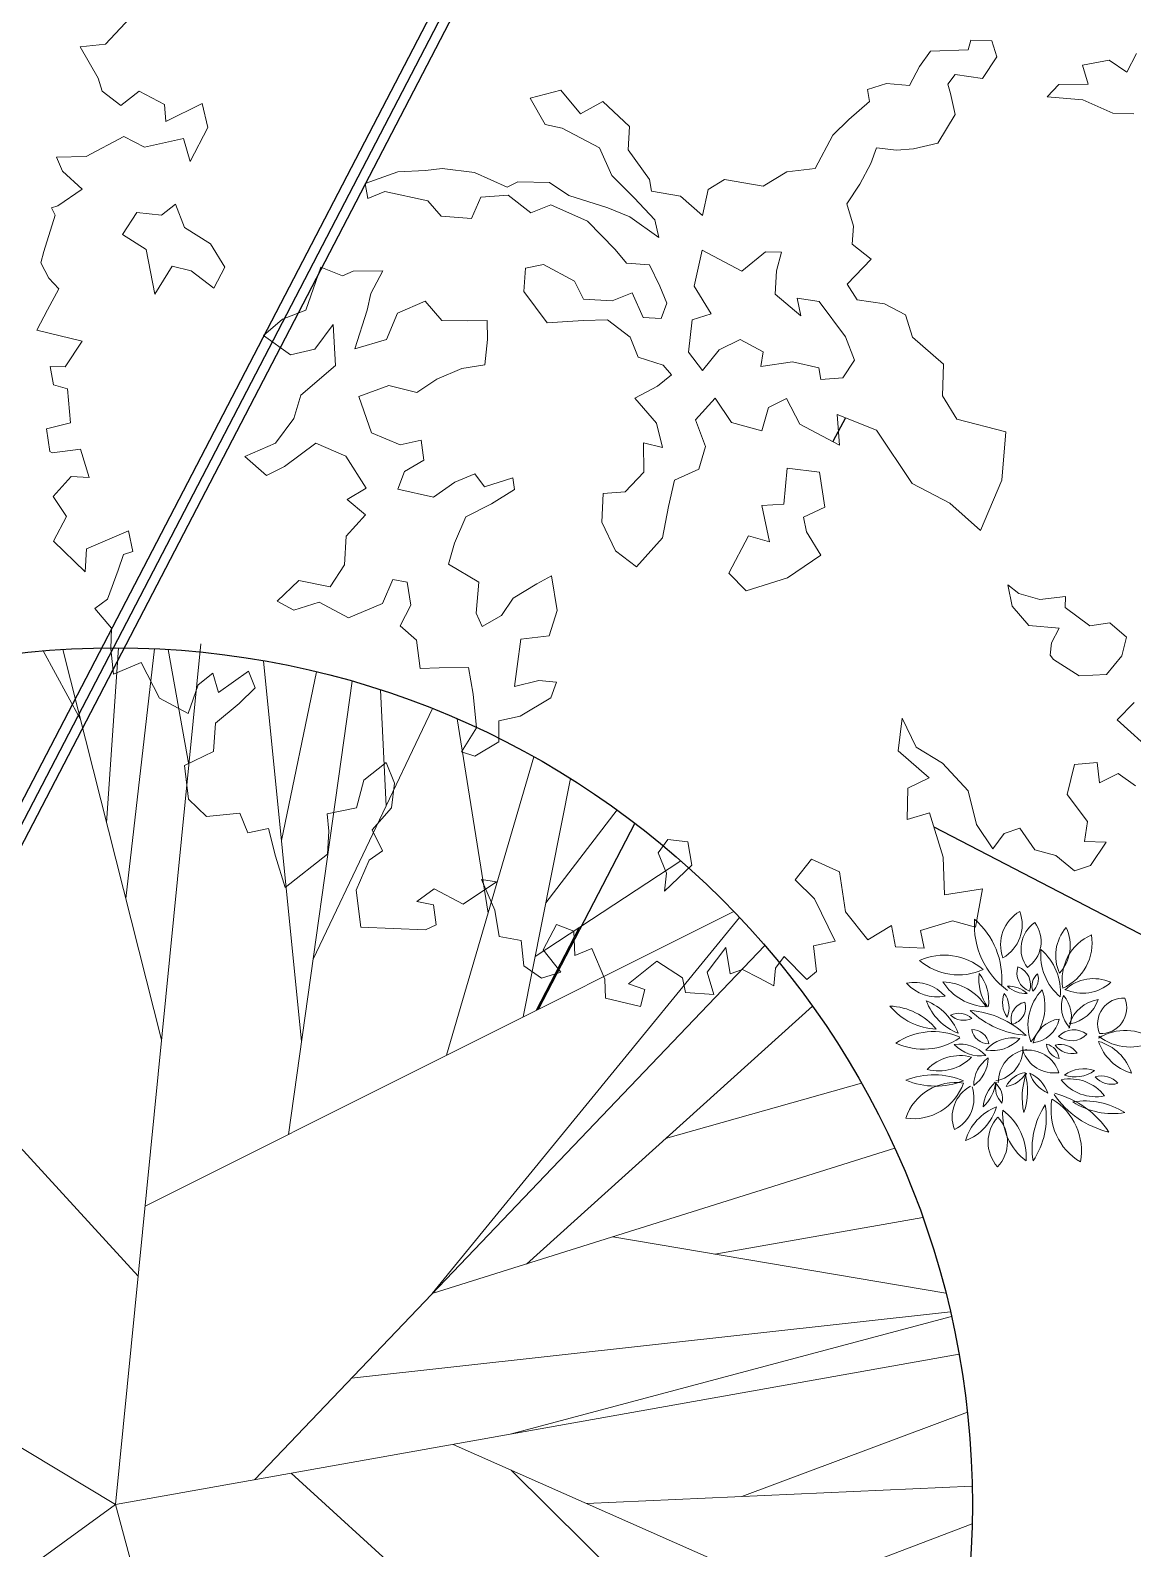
# Model space of a CAD drawing. Header units: millimetres. Extents: x 587797 to 2274247, y 1711 to 439204.
# Drawn here: x 1993500 to 2009999, y 332613 to 355339 of the extents above; entities that cross this region are included whole.
import ezdxf

# ---------------------------------------------------------------- set-up
doc = ezdxf.new("R2010")
doc.units = ezdxf.units.MM
doc.layers.add('finiture', color=7, linetype='Continuous', lineweight=20)

# ---------------------------------------------------------------- blocks, each defined once
blk = doc.blocks.new('T_26')
for p, q in [((-0.04441, 0.33553), (-0.05001, 0.49749)), ((0.03383, 0.40648), (-0.03453, 0.49881)), ((0.05049, 0.32171), (0.0155, 0.49976)), ((0.07989, 0.36226), (0.04031, 0.49837)), ((-0.00999, 0.2383), (-0.09913, 0.49007)), ((-0.04783, 0.43445), (-0.08213, 0.49321)), ((0.06095, 0.4274), (0.07282, 0.49467)), ((-0.09271, 0.38853), (-0.11998, 0.48539)), ((0.06985, 0.39679), (0.11948, 0.48551)), ((-0.02827, 0.28994), (-0.15043, 0.47683)), ((-0.06498, 0.16246), (0.16056, 0.47352)), ((0.10727, 0.19447), (0.16524, 0.47191)), ((0, 0), (-0.1875, 0.46875)), ((0.06534, 0.05026), (0.1857, 0.46424)), ((-0.15773, 0.31656), (-0.21012, 0.45371)), ((-0.16112, 0.40281), (-0.20292, 0.45697)), ((-0.18813, 0.35071), (-0.2291, 0.44442)), ((0.14802, 0.2351), (0.22686, 0.44557)), ((-0.10124, 0.2531), (-0.25747, 0.42861)), ((-0.22969, 0.3974), (-0.26727, 0.42257)), ((0.18639, 0.33754), (0.27301, 0.41889)), ((0.10727, 0.19447), (0.30759, 0.3942)), ((0.24285, 0.29097), (0.34076, 0.3659)), ((0.18553, 0.27251), (0.37306, 0.3329)), ((0.08821, 0.12891), (0.38042, 0.32447)), ((0.18543, 0.14264), (0.38224, 0.32232)), ((0, 0), (0.39631, 0.30486)), ((0.32215, 0.1727), (0.41622, 0.27706)), ((-0.04976, 0.12439), (-0.42619, 0.26147)), ((0.24363, 0.12732), (0.43863, 0.24001)), ((0.39232, 0.15728), (0.44872, 0.22058)), ((0.15857, 0.12198), (0.47937, 0.14213)), ((0.19566, 0.12431), (0.4991, 0.03003)), ((0.08256, 0.06351), (0.49782, -0.04668)), ((0, 0), (-0.5, 0.03125)), ((0, 0), (-0.22361, -0.44721)), ((0, 0), (0.33786, -0.36858))]:
    blk.add_line(p, q)

msp = doc.modelspace()

# ---------------------------------------------------------------- linework, layer by layer
for p, q in [((2031717.306, 417276.477), (1974245.707, 306648.235)), ((2009297.262, 374458.198), (1974112.592, 306717.375)), ((2002847.953, 361390.532), (1974465.319, 306745.625)), ((2005699.409, 349541.296), (2005513.305, 349182.941)), ((2002548.003, 343473.042), (2001099.384, 340683.624)), ((2007022.373, 343417.543), (2025480.697, 333826.891)), ((2001715.071, 341909.445), (2001070.688, 340669.254))]:
    msp.add_line(p, q)
msp.add_circle((1994775.901, 333272.775), 12823.845)
at = {"layer": 'finiture'}
for p, q in [((1994624.984, 355132.769), (1994994.596, 355526.43)), ((1994245.066, 355091), (1994624.984, 355132.769)), ((1994517.583, 354623.656), (1994245.066, 355091)), ((2006807.589, 354796.163), (2006971.142, 355028.671)), ((2006971.142, 355028.671), (2007537.681, 355048.246)), ((2007537.681, 355048.246), (2007578.439, 355189.567)), ((2007578.439, 355189.567), (2007892.122, 355179.89)), ((2007892.122, 355179.89), (2007964.609, 354944.805)), ((2009909.806, 354710.913), (2010058.361, 354992.06)), ((2006659.035, 354515.016), (2006807.589, 354796.163)), ((2007964.609, 354944.805), (2007750.606, 354616.813)), ((2009246.839, 354816.933), (2009645.593, 354891.235)), ((2009334.324, 354533.208), (2009246.839, 354816.933)), ((2009645.593, 354891.235), (2009909.806, 354710.913)), ((1994577.138, 354430.514), (1994517.583, 354623.656)), ((2006029.849, 354453.901), (2006313.537, 354541.503)), ((2006313.537, 354541.503), (2006659.035, 354515.016)), ((2007341.477, 354676.92), (2007230.879, 354531.79)), ((2007230.879, 354531.79), (2007273.371, 354393.98)), ((2007750.606, 354616.813), (2007341.477, 354676.92)), ((2008718.315, 354342.988), (2008896.863, 354526.857)), ((2008896.863, 354526.857), (2009334.324, 354533.208)), ((1994855.335, 354214.229), (1994577.138, 354430.514)), ((1995129.544, 354427.335), (1994855.335, 354214.229)), ((1995508.554, 354227.071), (1995129.544, 354427.335)), ((2000983.029, 354324.874), (2001439.128, 354443.518)), ((2001207.469, 353928.07), (2000983.029, 354324.874)), ((2001439.128, 354443.518), (2001734.32, 354090.758)), ((2006058.024, 354276.158), (2006029.849, 354453.901)), ((2007273.371, 354393.98), (2007344.038, 354078.428)), ((2009251.219, 354298.906), (2008718.315, 354342.988)), ((2009702.84, 354100.99), (2009251.219, 354298.906)), ((1995525.694, 353975.503), (1995508.554, 354227.071)), ((1996070.501, 354241.948), (1995525.694, 353975.503)), ((1996158.285, 353883.763), (1996070.501, 354241.948)), ((2001734.32, 354090.758), (2002068.461, 354273.844)), ((2002068.461, 354273.844), (2002467.809, 353899.977)), ((2005751.378, 354003.902), (2006058.024, 354276.158)), ((2007344.038, 354078.428), (2007084.885, 353652.15)), ((2010016.524, 354091.314), (2009702.84, 354100.99)), ((1995891.158, 353378.21), (1996158.285, 353883.763)), ((2001458.507, 353876.854), (2001207.469, 353928.07)), ((2002020.57, 353579.868), (2001458.507, 353876.854)), ((2002467.809, 353899.977), (2002446.514, 353551.589)), ((2005512.683, 353770.386), (2005751.378, 354003.902)), ((1994335.783, 353449.416), (1994899.671, 353751.972)), ((1994899.671, 353751.972), (1995206.487, 353589.854)), ((1995206.487, 353589.854), (1995793.834, 353718.34)), ((1995793.834, 353718.34), (1995891.158, 353378.21)), ((2005249.209, 353271.747), (2005512.683, 353770.386)), ((2007084.885, 353652.15), (2006720.749, 353566.342)), ((1993892.696, 353441.024), (1994335.783, 353449.416)), ((1993979.324, 353233.576), (1993892.696, 353441.024)), ((2002201.679, 353165.246), (2002020.57, 353579.868)), ((2002446.514, 353551.589), (2002766.399, 353104.354)), ((2006165.723, 353581.397), (2006082.621, 353347.096)), ((2006465.393, 353545.198), (2006165.723, 353581.397)), ((2006720.749, 353566.342), (2006465.393, 353545.198)), ((1994274.535, 352962.109), (1993979.324, 353233.576)), ((1998509.965, 353046.267), (1999002.196, 353220.46)), ((1999002.196, 353220.46), (1999413.145, 353240.819)), ((1999413.145, 353240.819), (1999666.002, 353270.069)), ((1999666.002, 353270.069), (2000150.274, 353210.971)), ((2000150.274, 353210.971), (2000639.013, 352993.443)), ((2002540.201, 352830.305), (2002201.679, 353165.246)), ((2004470.485, 353004.648), (2004821.442, 353219.56)), ((2004821.442, 353219.56), (2005249.209, 353271.747)), ((2006082.621, 353347.096), (2005917.249, 353034.121)), ((1993912.791, 352714.419), (1994274.535, 352962.109)), ((1998553.136, 352819.884), (1998509.965, 353046.267)), ((2000639.013, 352993.443), (2000796.426, 353073.124)), ((2000796.426, 353073.124), (2001271.003, 353059.861)), ((2001271.003, 353059.861), (2001561.729, 352865.532)), ((2002766.399, 353104.354), (2002797.376, 352931.915)), ((2002797.376, 352931.915), (2003233.017, 352857.799)), ((2003561.843, 352568.694), (2003645.785, 352958.624)), ((2003645.785, 352958.624), (2003887.964, 353108.873)), ((2003887.964, 353108.873), (2004470.485, 353004.648)), ((2005917.249, 353034.121), (2005722.864, 352743.261)), ((1993816.23, 352684.601), (1993912.791, 352714.419)), ((1995675.213, 352739.121), (1995464.849, 352572.062)), ((1995809.511, 352389.947), (1995675.213, 352739.121)), ((1998805.011, 352924.297), (1998553.136, 352819.884)), ((1999451.16, 352786.449), (1998805.011, 352924.297)), ((1999649.925, 352559.283), (1999451.16, 352786.449)), ((2000241.243, 352843.978), (2000105.186, 352522.3)), ((2000649.69, 352872.444), (2000241.243, 352843.978)), ((2000992.531, 352609.863), (2000649.69, 352872.444)), ((2001293.037, 352729.292), (2000992.531, 352609.863)), ((2001840.104, 352480.945), (2001293.037, 352729.292)), ((2001561.729, 352865.532), (2002142.43, 352680.84)), ((2002849.407, 352504.067), (2002540.201, 352830.305)), ((2003233.017, 352857.799), (2003561.843, 352568.694)), ((2005722.864, 352743.261), (2005822.545, 352405.593)), ((1993700.964, 352029.518), (1993873.08, 352573.725)), ((1993873.08, 352573.725), (1993816.23, 352684.601)), ((1995092.839, 352612.556), (1994878.834, 352284.565)), ((1995464.849, 352572.062), (1995092.839, 352612.556)), ((2000105.186, 352522.3), (1999649.925, 352559.283)), ((2002254.45, 352058.439), (2001840.104, 352480.945)), ((2002142.43, 352680.84), (2002472.093, 352547.364)), ((2002472.093, 352547.364), (2002905.077, 352237.155)), ((2002905.077, 352237.155), (2002849.407, 352504.067)), ((1994878.834, 352284.565), (1995233.192, 352056.613)), ((1996195.682, 352145.186), (1995809.511, 352389.947)), ((2005822.545, 352405.593), (2005803.07, 352137.671)), ((1993655.968, 351856.975), (1993700.964, 352029.518)), ((1995233.192, 352056.613), (1995363.013, 351390.879)), ((1996410.427, 351794.218), (1996195.682, 352145.186)), ((2002424.202, 351853.388), (2002254.45, 352058.439)), ((2003435.92, 351508.809), (2003558.12, 352048.166)), ((2003558.12, 352048.166), (2004151.997, 351734.37)), ((2004151.997, 351734.37), (2004501.973, 352024.444)), ((2004501.973, 352024.444), (2004743.315, 352019.065)), ((2004743.315, 352019.065), (2004669.906, 351738.927)), ((2005803.07, 352137.671), (2006085.084, 351914.016)), ((1993778.69, 351630.455), (1993655.968, 351856.975)), ((1995363.013, 351390.879), (1995624.665, 351809.049)), ((1995624.665, 351809.049), (1995907.517, 351741.023)), ((1996245.055, 351481.244), (1996410.427, 351794.218)), ((1997848.478, 351794.367), (1997624.695, 351152.616)), ((1998172.841, 351663.693), (1997848.478, 351794.367)), ((2000911.989, 351777.07), (2001178.859, 351832.844)), ((2001178.859, 351832.844), (2001645.479, 351586.288)), ((2002769.7, 351826.902), (2002424.202, 351853.388)), ((2002920.816, 351509.557), (2002769.7, 351826.902)), ((2006085.084, 351914.016), (2005725.184, 351540.972)), ((1993925.779, 351471.898), (1993778.69, 351630.455)), ((1995907.517, 351741.023), (1996245.055, 351481.244)), ((1998332.752, 351735.269), (1998172.841, 351663.693)), ((1998775.514, 351738.817), (1998332.752, 351735.269)), ((1998596.128, 351399.319), (1998775.514, 351738.817)), ((2000885.392, 351431.482), (2000911.989, 351777.07)), ((2001645.479, 351586.288), (2001781.596, 351317.582)), ((2004669.906, 351738.927), (2004648.61, 351390.537)), ((1993758.825, 351155.928), (1993925.779, 351471.898)), ((1998539.537, 351151.01), (1998596.128, 351399.319)), ((2001234.288, 350962.132), (2000885.392, 351431.482)), ((2002207.542, 351289.302), (2002508.048, 351408.732)), ((2002508.048, 351408.732), (2002674.16, 351042.747)), ((2003025.119, 351257.661), (2002920.816, 351509.557)), ((2003692.174, 351095.195), (2003435.92, 351508.809)), ((2004648.61, 351390.537), (2005032.962, 351065.309)), ((2005725.184, 351540.972), (2005878.118, 351304.093)), ((1993596.641, 350848.985), (1993758.825, 351155.928)), ((1997624.695, 351152.616), (1997275.557, 351018.169)), ((1998354.691, 350570.112), (1998539.537, 351151.01)), ((1999411.886, 351287.212), (1998997.297, 351105.92)), ((1999657.461, 350994.596), (1999411.886, 351287.212)), ((2001781.596, 351317.582), (2002207.542, 351289.302)), ((2002942.014, 351023.359), (2003025.119, 351257.661)), ((2005032.962, 351065.309), (2004977.292, 351332.224)), ((2004977.292, 351332.224), (2005308.775, 351279.215)), ((2005308.775, 351279.215), (2005701.984, 350752.521)), ((2005878.118, 351304.093), (2006287.247, 351243.986)), ((2006287.247, 351243.986), (2006600.093, 351078.682)), ((1997275.557, 351018.169), (1996988.228, 350769.635)), ((1997756.336, 350567.348), (1998032.987, 350936.88)), ((1998032.987, 350936.88), (1998067.362, 350321.577)), ((1998997.297, 351105.92), (1998830.105, 350712.478)), ((2000049.094, 350991.234), (1999657.461, 350994.596)), ((2000336.264, 350995.567), (2000049.094, 350991.234)), ((2000343.301, 350713.636), (2000336.264, 350995.567)), ((2001774.315, 350995.716), (2001234.288, 350962.132)), ((2002139.434, 351006.363), (2001774.315, 350995.716)), ((2002476.973, 350746.583), (2002139.434, 351006.363)), ((2002674.16, 351042.747), (2002942.014, 351023.359)), ((2003349.238, 350523.19), (2003408.486, 351007.594)), ((2003408.486, 351007.594), (2003692.174, 351095.195)), ((2006600.093, 351078.682), (2006702.576, 350746.319)), ((1994273.32, 350687.755), (1993596.641, 350848.985)), ((1994022.567, 350300.58), (1994273.32, 350687.755)), ((1996988.228, 350769.635), (1997392.2, 350481.54)), ((1998830.105, 350712.478), (1998354.691, 350570.112)), ((2000305.19, 350333.418), (2000343.301, 350713.636)), ((2002596.274, 350446.049), (2002476.973, 350746.583)), ((2004126.142, 350709.824), (2003808.818, 350558.565)), ((2004470.804, 350527.709), (2004126.142, 350709.824)), ((2005701.984, 350752.521), (2005836.283, 350403.348)), ((2006702.576, 350746.319), (2007168.356, 350344.136)), ((1997392.2, 350481.54), (1997756.336, 350567.348)), ((2002974.57, 350327.589), (2002596.274, 350446.049)), ((2003562.999, 350247.384), (2003349.238, 350523.19)), ((2003808.818, 350558.565), (2003562.999, 350247.384)), ((2004436.33, 350308.425), (2004470.804, 350527.709)), ((1993847.621, 350035.025), (1993794.386, 350305.667)), ((1993794.386, 350305.667), (1994022.567, 350300.58)), ((1998067.362, 350321.577), (1997547.549, 349876.958)), ((1999586.614, 350115.965), (1999957.872, 350279.439)), ((1999957.872, 350279.439), (2000305.19, 350333.418)), ((2003094.707, 350182.684), (2002974.57, 350327.589)), ((2004907.426, 350378.431), (2004436.33, 350308.425)), ((2005299.737, 350286.496), (2004907.426, 350378.431)), ((2005330.715, 350114.057), (2005299.737, 350286.496)), ((2005836.283, 350403.348), (2005661.215, 350136.21)), ((2007168.356, 350344.136), (2007154.937, 349869.445)), ((1994056.206, 349971.006), (1993847.621, 350035.025)), ((1998419.061, 349857.532), (1998865.464, 350022.014)), ((1998865.464, 350022.014), (1999284.288, 349916.07)), ((1999284.288, 349916.07), (1999586.614, 350115.965)), ((2002550.201, 349832.538), (2002889.645, 350012.822)), ((2002889.645, 350012.822), (2003094.707, 350182.684)), ((2005661.215, 350136.21), (2005330.715, 350114.057)), ((1994099.51, 349463.1), (1994056.206, 349971.006)), ((1997547.549, 349876.958), (1997445.808, 349530.362)), ((1998608.046, 349316.606), (1998419.061, 349857.532)), ((2002874.407, 349457.664), (2002550.201, 349832.538)), ((2003752.214, 349835.266), (2003457.763, 349509.066)), ((2003993.471, 349470.29), (2003752.214, 349835.266)), ((2004819.845, 349827.568), (2004551.153, 349691.328)), ((2005017.772, 349444.774), (2004819.845, 349827.568)), ((2007154.937, 349869.445), (2007369.682, 349518.477)), ((1997445.808, 349530.362), (1997169.157, 349160.83)), ((2004551.153, 349691.328), (2004449.413, 349344.733)), ((2006164.029, 349354.819), (2005576.437, 349590.651)), ((2005576.437, 349590.651), (2005611.65, 349130.976)), ((2007369.682, 349518.477), (2008103.172, 349327.697)), ((1993741.377, 349375.175), (1994099.51, 349463.1)), ((1993793.066, 349036.063), (1993741.377, 349375.175)), ((1999033.155, 349132.7), (1998608.046, 349316.606)), ((2002960.071, 349093.472), (2002874.407, 349457.664)), ((2003457.763, 349509.066), (2003607.058, 349111.254)), ((2004449.413, 349344.733), (2003993.471, 349470.29)), ((2005611.65, 349130.976), (2005017.772, 349444.774)), ((2006698.659, 348556.616), (2006164.029, 349354.819)), ((2008103.172, 349327.697), (2008041.266, 348607.197)), ((1994250.461, 349071.537), (1993829.162, 349016.991)), ((1994382.332, 348643.864), (1994250.461, 349071.537)), ((1997169.157, 349160.83), (1996711.239, 348961.719)), ((1997303.455, 348811.656), (1997772.814, 349160.792)), ((1997772.814, 349160.792), (1998224.436, 348962.877)), ((1999348.659, 349203.49), (1999033.155, 349132.7)), ((1999387.51, 348904.748), (1999348.659, 349203.49)), ((2002683.42, 348723.94), (2002680.022, 349166.804)), ((2002680.022, 349166.804), (2002960.071, 349093.472)), ((2003607.058, 349111.254), (2003508.12, 348769.964)), ((1993829.162, 349016.991), (1993793.066, 349036.063)), ((1996711.239, 348961.719), (1997034.763, 348675.416)), ((1998224.436, 348962.877), (1998527.502, 348483.812)), ((1999102.003, 348736.68), (1999387.51, 348904.748)), ((1993841.779, 348363.623), (1994113.285, 348658.996)), ((1994113.285, 348658.996), (1994382.332, 348643.864)), ((1997034.763, 348675.416), (1997303.455, 348811.656)), ((1999002.081, 348470.551), (1999102.003, 348736.68)), ((2000155.618, 348702.461), (1999852.31, 348577.728)), ((2000296.055, 348506.114), (2000155.618, 348702.461)), ((2000720.338, 348641.569), (2000296.055, 348506.114)), ((2000748.513, 348463.826), (2000720.338, 348641.569)), ((2002405.786, 348429.569), (2002683.42, 348723.94)), ((2003508.12, 348769.964), (2003142.164, 348603.688)), ((2004778.75, 348247.864), (2004825.803, 348786.213)), ((2004825.803, 348786.213), (2005310.076, 348727.113)), ((2005310.076, 348727.113), (2005392.102, 348201.99)), ((1998527.502, 348483.812), (1998241.994, 348315.745)), ((1999535.968, 348351.308), (1999002.081, 348470.551)), ((1999852.31, 348577.728), (1999535.968, 348351.308)), ((2000400.358, 348254.218), (2000748.513, 348463.826)), ((2002052.171, 347978.562), (2002075.286, 348407.417)), ((2002075.286, 348407.417), (2002405.786, 348429.569)), ((2003142.164, 348603.688), (2003050.117, 348211.256)), ((2007260.722, 348259.63), (2006698.659, 348556.616)), ((2008041.266, 348607.197), (2007723.7, 347852.143)), ((1994040.432, 348062.339), (1993841.779, 348363.623)), ((1998241.994, 348315.745), (1998515.904, 348089.588)), ((2000017.585, 348056.115), (2000400.358, 348254.218)), ((2003050.117, 348211.256), (2002964.356, 347740.861)), ((2004448.249, 348225.712), (2004778.75, 348247.864)), ((2004562.088, 347683.777), (2004448.249, 348225.712)), ((2005392.102, 348201.99), (2005074.778, 348050.733)), ((2007723.7, 347852.143), (2007260.722, 348259.63)), ((1993844.856, 347692.201), (1994040.432, 348062.339)), ((1998515.904, 348089.588), (1998229.558, 347765.892)), ((1999850.393, 347662.673), (2000017.585, 348056.115)), ((2002259.793, 347549.929), (2002052.171, 347978.562)), ((2005074.778, 348050.733), (2005115.451, 347832.458)), ((1994967.079, 347849.869), (1994340.022, 347580.691)), ((1995033.075, 347537.84), (1994967.079, 347849.869)), ((1998229.558, 347765.892), (1998201.14, 347339.838)), ((2002964.356, 347740.861), (2002573.623, 347309.464)), ((2003953.116, 347211.626), (2004250.224, 347773.92)), ((2004250.224, 347773.92), (2004562.088, 347683.777)), ((2005115.451, 347832.458), (2005330.196, 347481.491)), ((1994318.485, 347234.077), (1993844.856, 347692.201)), ((1994340.022, 347580.691), (1994318.485, 347234.077)), ((1994816.748, 347259.506), (1994895.134, 347495.245)), ((1994895.134, 347495.245), (1995033.075, 347537.84)), ((1999760.167, 347350.708), (1999850.393, 347662.673)), ((2002573.623, 347309.464), (2002259.793, 347549.929)), ((2005330.196, 347481.491), (2004834.323, 347146.364)), ((1994656.235, 346824.649), (1994816.748, 347259.506)), ((1998201.14, 347339.838), (1997987.136, 347011.845)), ((2000212.77, 347077.63), (1999760.167, 347350.708)), ((1997519.682, 347102.771), (1997193.415, 346793.384)), ((1997987.136, 347011.845), (1997519.682, 347102.771)), ((1998770.242, 346760.921), (1998925.918, 347119.732)), ((1998925.918, 347119.732), (1999142.338, 347080.021)), ((1999142.338, 347080.021), (1999196.188, 346732.641)), ((2000172.838, 346616.948), (2000212.77, 347077.63)), ((2001081.479, 347052.9), (2000725.218, 346840.788)), ((2001301.538, 347174.121), (2001081.479, 347052.9)), ((2001386.366, 346654.302), (2001301.538, 347174.121)), ((2004215.511, 346950.838), (2003953.116, 347211.626)), ((2004834.323, 347146.364), (2004215.511, 346950.838)), ((2008129.25, 347040.717), (2008298.02, 346910.828)), ((2008197.115, 346719.86), (2008129.25, 347040.717)), ((1994465.821, 346682.748), (1994656.235, 346824.649)), ((1997193.415, 346793.384), (1997442.632, 346661.701)), ((2000725.218, 346840.788), (2000552.955, 346578.955)), ((2008298.02, 346910.828), (2008609.883, 346820.685)), ((2008609.883, 346820.685), (2008991.819, 346863.16)), ((2008991.819, 346863.16), (2008988.178, 346702.228)), ((1994714.882, 346389.474), (1994465.821, 346682.748)), ((1997442.632, 346661.701), (1997823.586, 346779.337)), ((1997823.586, 346779.337), (1998263.69, 346546.792)), ((1998263.69, 346546.792), (1998770.242, 346760.921)), ((1999196.188, 346732.641), (1999033.619, 346424.97)), ((2000262.143, 346413.689), (2000172.838, 346616.948)), ((2000552.955, 346578.955), (2000262.143, 346413.689)), ((2001267.806, 346275.879), (2001386.366, 346654.302)), ((2008445.494, 346432.549), (2008197.115, 346719.86)), ((2008988.178, 346702.228), (2009357.533, 346425.638)), ((1994703.401, 346083.739), (1994714.882, 346389.474)), ((1999033.619, 346424.97), (1999281.016, 346212.822)), ((2008897.952, 346390.261), (2008445.494, 346432.549)), ((2008783.032, 346172.77), (2008897.952, 346390.261)), ((2009357.533, 346425.638), (2009659.021, 346469.906)), ((2009659.021, 346469.906), (2009906.418, 346257.757)), ((1999281.016, 346212.822), (1999333.045, 345784.975)), ((2000787.914, 345816.953), (2000840.041, 346223.691)), ((2000840.041, 346223.691), (2001267.806, 346275.879)), ((2008765.378, 345985.314), (2008783.032, 346172.77)), ((2009906.418, 346257.757), (2009838.311, 345974.817)), ((1994745.031, 345703.748), (1994703.401, 346083.739)), ((2008812.191, 345919.865), (2008765.378, 345985.314)), ((2009198.362, 345675.104), (2008812.191, 345919.865)), ((2009838.311, 345974.817), (2009609.309, 345695.463)), ((1995159.889, 345877.182), (1994745.031, 345703.748)), ((1995430.858, 345341.367), (1995159.889, 345877.182)), ((1996229.246, 345716.335), (1996010.729, 345543.091)), ((1996318.578, 345426.622), (1996229.246, 345716.335)), ((1996764.121, 345745.516), (1996318.578, 345426.622)), ((1996863.509, 345496.682), (1996764.121, 345745.516)), ((1999333.045, 345784.975), (1999617.716, 345797.415)), ((1999617.716, 345797.415), (2000060.48, 345800.964)), ((2000060.48, 345800.964), (2000129.328, 345404.944)), ((2000746.319, 345520.003), (2000787.914, 345816.953)), ((2009609.309, 345695.463), (2009198.362, 345675.104)), ((1996010.729, 345543.091), (1995864.011, 345112.495)), ((1996625.396, 345264.504), (1996863.509, 345496.682)), ((2001110.456, 345605.811), (2000746.319, 345520.003)), ((2001375.508, 345581.118), (2001110.456, 345605.811)), ((2001292.403, 345346.817), (2001375.508, 345581.118)), ((1995864.011, 345112.495), (1995430.858, 345341.367)), ((1996271.641, 344966.398), (1996625.396, 345264.504)), ((2000129.328, 345404.944), (2000179.538, 344896.632)), ((2000830.165, 345075.346), (2001292.403, 345346.817)), ((2010022.129, 345276.448), (2009769.704, 345017.187)), ((2000510.185, 344687.994), (2000514.662, 345004.555)), ((2000514.662, 345004.555), (2000830.165, 345075.346)), ((2006551.307, 345043.255), (2006490.061, 344555.947)), ((2006760.658, 344609.288), (2006551.307, 345043.255)), ((2009769.704, 345017.187), (2010333.573, 344511.379)), ((1996243.786, 344542.285), (1996271.641, 344966.398)), ((2000179.538, 344896.632), (1999951.52, 344542.116)), ((1995809.847, 344332.74), (1996243.786, 344542.285)), ((1999951.52, 344542.116), (2000153.924, 344475.882)), ((2000153.924, 344475.882), (2000510.185, 344687.994)), ((2006490.061, 344555.947), (2006955.696, 344148.238)), ((2007152.429, 344367.637), (2006760.658, 344609.288)), ((1995866.945, 343829.094), (1995809.847, 344332.74)), ((1998824.43, 344379.72), (1998489.755, 344117.726)), ((1998949.858, 344070.935), (1998824.43, 344379.72)), ((2007535.816, 343957.193), (2007152.429, 344367.637)), ((2009129.103, 344350.979), (2009018.481, 343901.309)), ((2009467.638, 344379.968), (2009129.103, 344350.979)), ((2009501.793, 344073.216), (2009467.638, 344379.968)), ((1998489.755, 344117.726), (1998384.421, 343699.908)), ((1998904.985, 343702.004), (1998949.858, 344070.935)), ((2006955.696, 344148.238), (2006632.628, 343995.593)), ((2009783.479, 344213.082), (2009501.793, 344073.216)), ((2010044.144, 344029.158), (2009783.479, 344213.082)), ((2006632.628, 343995.593), (2006626.557, 343525.324)), ((2007661.368, 343452.022), (2007535.816, 343957.193)), ((2009018.481, 343901.309), (2009324.39, 343497.16)), ((1996135.085, 343571.931), (1995866.945, 343829.094)), ((1996633.862, 343620.184), (1996135.085, 343571.931)), ((1996755.037, 343325.194), (1996633.862, 343620.184)), ((1998384.421, 343699.908), (1997944.041, 343609.249)), ((1997944.041, 343609.249), (1997970.205, 343352.912)), ((1998614.4, 343370.523), (1998904.985, 343702.004)), ((2006626.557, 343525.324), (2006957.618, 343627.553)), ((2006957.618, 343627.553), (2007161.804, 342965.35)), ((1997067.017, 343391.311), (1996755.037, 343325.194)), ((1997171.815, 342977.943), (1997067.017, 343391.311)), ((2007908.879, 343090.276), (2007661.368, 343452.022)), ((2008313.039, 343396.393), (2008073.768, 343314.952)), ((2008533.993, 343071.776), (2008313.039, 343396.393)), ((2009324.39, 343497.16), (2009281.067, 343196.7)), ((1997970.205, 343352.912), (1997948.666, 343006.299)), ((1998771.67, 343056.458), (1998614.4, 343370.523)), ((2003042.04, 343228.054), (2002895.307, 343027.374)), ((2003341.71, 343191.855), (2003042.04, 343228.054)), ((2003400.863, 342841.673), (2003341.71, 343191.855)), ((2008073.768, 343314.952), (2007908.879, 343090.276)), ((2009281.067, 343196.7), (2009600.522, 343189.58)), ((2009600.522, 343189.58), (2009368.851, 342838.516)), ((1997316.449, 342508.882), (1997171.815, 342977.943)), ((1997948.666, 343006.299), (1997316.449, 342508.882)), ((1998572.233, 342919.327), (1998771.67, 343056.458)), ((2002895.307, 343027.374), (2003019.909, 342724.038)), ((2005193.121, 342931.592), (2004948.689, 342621.916)), ((2005613.513, 342744.108), (2005193.121, 342931.592)), ((2007161.804, 342965.35), (2007185.512, 342398.51)), ((2008847.129, 342987.156), (2008533.993, 343071.776)), ((2009129.579, 342757.076), (2008847.129, 342987.156)), ((1998379.362, 342466.923), (1998572.233, 342919.327)), ((2002992.329, 342453.611), (2003400.863, 342841.673)), ((2003019.909, 342724.038), (2002992.329, 342453.611)), ((2005700.388, 342143.892), (2005613.513, 342744.108)), ((2009368.851, 342838.516), (2009129.579, 342757.076)), ((1999544.123, 342486.631), (1999284.223, 342300.609)), ((1999977.277, 342257.758), (1999544.123, 342486.631)), ((2000477.997, 342593.691), (1999977.277, 342257.758)), ((2000450.14, 342169.578), (2000255.101, 342630.628)), ((2000255.101, 342630.628), (2000477.997, 342593.691)), ((2004948.689, 342621.916), (2005239.13, 342341.42)), ((2007185.512, 342398.51), (2007753.778, 342490.885)), ((2007753.778, 342490.885), (2007644.829, 341913.301)), ((1998444.451, 341912.861), (1998379.362, 342466.923)), ((1999284.223, 342300.609), (1999534.191, 342249.366)), ((1999534.191, 342249.366), (1999573.116, 341951.641)), ((2005239.13, 342341.42), (2005548.9, 341704.266)), ((2000518.843, 341775.282), (2000450.14, 342169.578)), ((2006033.369, 341725.437), (2005700.388, 342143.892)), ((1999416.094, 341872.936), (1998444.451, 341912.861)), ((1999573.116, 341951.641), (1999416.094, 341872.936)), ((2001376.786, 341957.108), (2001176.441, 341577.944)), ((2001634.745, 341855.45), (2001376.786, 341957.108)), ((2001649.303, 341489.764), (2001634.745, 341855.45)), ((2006389.829, 341941.275), (2006033.369, 341725.437)), ((2006451.056, 341620.218), (2006389.829, 341941.275)), ((2007304.62, 342012.226), (2006821.824, 341863.14)), ((2006821.824, 341863.14), (2006879.831, 341601.528)), ((2007644.829, 341913.301), (2007304.62, 342012.226)), ((2000846.29, 341717.747), (2000518.843, 341775.282)), ((2000887.919, 341337.754), (2000846.29, 341717.747)), ((2001176.441, 341577.944), (2001438.261, 341243.282)), ((2001902.885, 341598.287), (2001649.303, 341489.764)), ((2002097.924, 341137.238), (2001902.885, 341598.287)), ((2003907.664, 341612.972), (2003629.839, 341240.101)), ((2003976.366, 341218.677), (2003907.664, 341612.972)), ((2005548.9, 341704.266), (2005223.127, 341633.888)), ((2005223.127, 341633.888), (2005264.757, 341253.897)), ((2006879.831, 341601.528), (2006451.056, 341620.218)), ((2001148.584, 341153.831), (2000887.919, 341337.754)), ((2002875.684, 341407.624), (2002452.442, 341065.397)), ((2003262.685, 341156.945), (2002875.684, 341407.624)), ((2004781.198, 341474.758), (2004653.953, 341299.48)), ((2005120.498, 341133.803), (2004781.198, 341474.758)), ((2001438.261, 341243.282), (2001148.584, 341153.831)), ((2002109.777, 340853.817), (2002097.924, 341137.238)), ((2003307.928, 340936.719), (2003262.685, 341156.945)), ((2003629.839, 341240.101), (2003731.934, 340909)), ((2004160.461, 341283.079), (2003976.366, 341218.677)), ((2004413.134, 341149.57), (2004160.461, 341283.079)), ((2004629.711, 341035.134), (2004413.134, 341149.57)), ((2004653.953, 341299.48), (2004629.711, 341035.134)), ((2005264.757, 341253.897), (2005120.498, 341133.803)), ((2002452.442, 341065.397), (2002697.124, 340982.303)), ((2002697.124, 340982.303), (2002632.014, 340728.001)), ((2003731.934, 340909), (2003307.928, 340936.719)), ((2002632.014, 340728.001), (2002109.777, 340853.817))]:
    msp.add_line(p, q, dxfattribs=at)
for centre, radius, start, end in [((2008829.469, 341941.92), 1198.988, 175.6138802, 234.1810692), ((2006844.079, 341131.613), 1198.988, 355.6138802, 48.7903282), ((2008598.558, 341652.408), 575.026, 120.0128832, 200.0354962), ((2007770.707, 341953.326), 575.026, 300.0128832, 20.0354962), ((2008798.304, 341594.615), 470.192, 124.2051322, 217.0701022), ((2008158.817, 341700.051), 470.192, 304.2051322, 37.0701022), ((2009477.585, 341491.703), 630.348, 138.5011792, 205.0112442), ((2008434.237, 341642.865), 630.348, 318.5011792, 25.0112442), ((2009684.901, 341122.006), 742.903, 114.0346432, 189.4112722), ((2008649.421, 341679.02), 742.903, 294.0346432, 9.4112722), ((2009458.267, 341506.888), 835.986, 174.8882522, 229.5327912), ((2008083.041, 340945.374), 835.986, 354.8882522, 49.5327912), ((2007177.203, 340596.567), 899.811, 49.4549072, 114.2762642), ((2007392.176, 342100.572), 899.811, 229.4549072, 294.2762642), ((2008387.296, 341131.354), 690.516, 172.4820782, 216.0604832), ((2007156.219, 340799.616), 690.516, 354.1020192, 37.6804242), ((2008559.513, 341230.917), 293.054, 161.4860162, 249.3344302), ((2008178.204, 341049.775), 293.054, 341.4860162, 69.3344302), ((2008734.171, 341031.551), 242.807, 130.6866572, 198.0312722), ((2008344.998, 341140.511), 242.807, 310.6866572, 18.0312722), ((2009414.989, 340518.533), 626.787, 65.7502472, 133.0360922), ((2006735.851, 340474.819), 612.696, 41.7480502, 101.2709752), ((2007073.221, 341483.667), 612.696, 221.7480502, 281.2709752), ((2007834.26, 341524.448), 799.914, 212.4227522, 267.9385742), ((2007130.267, 340296.169), 799.914, 32.4227522, 87.9385742), ((2008415.535, 340786.377), 364.235, 157.8161752, 216.5716662), ((2007785.74, 340706.883), 364.235, 337.8161752, 36.5716662), ((2008146.247, 340630.445), 399.903, 46.7119692, 92.8743762), ((2008400.394, 341320.942), 399.903, 226.7119692, 272.8743762), ((2009197.263, 340450.21), 764.588, 136.2398752, 199.0321132), ((2007922.254, 340729.7), 764.588, 316.2398752, 19.0321132), ((2009396.327, 340726.694), 464.51, 158.8653362, 223.5765942), ((2008618.015, 340583.193), 464.51, 337.3165672, 42.0278252), ((2009249.941, 341553.021), 626.787, 245.0936362, 312.3794812), ((2006324.019, 339784.44), 951.478, 39.3530902, 87.4744862), ((2007101.678, 341338.324), 951.478, 219.3530902, 267.4744862), ((2007705.276, 341117.946), 852.076, 200.9058342, 248.2643142), ((2006593.749, 340022.402), 852.076, 20.9058342, 68.2643142), ((2008512.881, 341663.717), 1372.189, 226.5437642, 265.4625772), ((2007460.534, 339299.756), 1372.189, 46.5437642, 85.4625772), ((2008436.306, 340541.555), 255.724, 101.7678622, 197.9841602), ((2008140.923, 340712.948), 255.724, 281.7678622, 17.9841602), ((2008970.973, 340999.773), 537.843, 278.9366862, 341.7742222), ((2009565.384, 340300.241), 537.843, 98.9366862, 161.7742222), ((2009860.293, 340467.082), 385.997, 86.6007762, 201.8100952), ((2009524.813, 340708.99), 385.997, 266.6007762, 21.8100952), ((2007396.348, 340339.795), 286.649, 46.9916322, 115.3519022), ((2007469.136, 340808.45), 286.649, 226.9916322, 295.3519022), ((2008455.778, 340637.763), 456.356, 275.9945162, 347.6764672), ((2008957.176, 340087.401), 456.356, 96.9926362, 168.6745882), ((2007012.713, 339374.266), 978.566, 65.8594782, 124.6377862), ((2006865.829, 341068.239), 978.566, 245.2736062, 304.0519142), ((2007846.743, 340429.832), 260.064, 190.1273202, 270.4647752), ((2007592.84, 340124.048), 260.064, 10.1273202, 90.4647752), ((2008211.445, 339705.012), 553.02, 79.7760162, 137.9179062), ((2007899.161, 340619.881), 553.02, 259.7760162, 317.9179062), ((2009118.906, 340056.634), 321.719, 52.8815032, 135.8607872), ((2009082.171, 340537.215), 321.719, 232.8815032, 315.8607872), ((2010185.305, 340433.349), 732.285, 198.1136342, 253.8509222), ((2009285.635, 339502.29), 732.285, 18.1136342, 73.8509222), ((2009892.659, 339613.572), 755.764, 53.7979332, 122.2262832), ((2009959.695, 340877.091), 755.764, 231.6997852, 300.1281342), ((2007414.058, 339314.038), 679.415, 75.1769142, 135.9428502), ((2007402.146, 339622.349), 544.065, 42.9410212, 97.6635152), ((2007727.877, 340532.196), 544.065, 222.9410212, 277.6635152), ((2007863.888, 340099.401), 493.102, 280.2006852, 3.6567052), ((2008481.36, 339595.683), 493.102, 97.9298722, 181.3858922), ((2008426.08, 339581.74), 495.118, 18.3307972, 98.1862602), ((2008825.573, 340227.529), 495.118, 198.3307972, 278.1862602), ((2008661.287, 339931.997), 236.939, 4.3553202, 78.0821742), ((2008946.471, 340181.821), 236.939, 184.3553202, 258.0821742), ((2008914.509, 339843.934), 316.114, 36.2304682, 103.6461322), ((2009094.922, 340337.958), 316.114, 216.2304682, 283.6461322), ((2007099.617, 340443.291), 679.415, 255.1769142, 315.9428502), ((2007331.507, 339958.655), 504.08, 304.9589982, 359.8487122), ((2008124.418, 339544.199), 504.08, 124.9589982, 179.8487122), ((2009267.707, 339305.695), 490.22, 71.0013062, 126.1644432), ((2009138.015, 340164.979), 490.22, 251.0013062, 306.1644432), ((2007350.775, 338798.866), 791.751, 81.5448302, 161.0007382), ((2006718.572, 339839.771), 791.751, 261.5448302, 341.0007382), ((2007029.407, 338556.694), 1147.623, 67.5620202, 111.6466142), ((2007044.099, 340684.123), 1147.623, 247.5620202, 291.6466142), ((2007819.668, 339073.975), 521.999, 118.1920852, 201.0750502), ((2007102.862, 339355.002), 521.999, 296.1091902, 18.9921542), ((2008349.35, 339166.527), 592.584, 133.5937502, 174.2641912), ((2007363.329, 339666.23), 592.584, 311.9852062, 352.6556472), ((2007755.562, 339353.112), 296.223, 346.2755532, 51.1830792), ((2008244.91, 339499.889), 296.223, 162.2093842, 227.1169102), ((2008464.956, 339340.142), 407.986, 100.3447392, 152.2063042), ((2008047.912, 339934.489), 407.986, 277.9071342, 329.7686992), ((2009326.858, 339371.421), 982.055, 158.6476812, 193.6982922), ((2007444.564, 339459.686), 982.055, 340.9321952, 15.9828052), ((2008252.446, 339270.362), 502.866, 18.7018602, 65.6965352), ((2008935.725, 339889.905), 502.866, 198.7018602, 245.6965352), ((2009062.276, 338993.752), 650.627, 37.5537892, 101.6639052), ((2009446.543, 340027.506), 650.627, 217.5537892, 281.6639052), ((2009685.529, 339895.467), 331.365, 221.7841332, 286.5604412), ((2009532.891, 339357.05), 331.365, 41.7841332, 106.5604412), ((2009680.385, 339176.627), 903.437, 169.5840442, 239.1601022), ((2008329.377, 338567.927), 903.437, 349.3480122, 58.9240712), ((2009971.939, 340201.414), 1393.594, 214.4561582, 256.4372552), ((2008480.871, 338080.778), 1393.594, 33.3388722, 75.3199692), ((2009287.026, 338205.042), 1109.037, 57.4850192, 99.4232362), ((2009701.578, 340234.31), 1109.037, 237.4850192, 279.4232362), ((2008233.09, 338508.345), 766.216, 110.8542022, 163.9781372), ((2007223.87, 339435.845), 766.216, 290.8542022, 343.9781372), ((2008383.097, 338695.99), 548.27, 136.8859672, 222.3226672), ((2007577.492, 338701.553), 548.27, 316.8859672, 42.3226672), ((2008930.261, 339120.135), 877.678, 176.3189122, 233.0898182), ((2007527.294, 338474.712), 877.678, 356.3189122, 53.0898182), ((2009661.795, 338604.503), 1167.491, 146.1549402, 189.2106112), ((2007539.7, 339067.863), 1167.491, 326.1549402, 9.2106112)]:
    msp.add_arc(centre, radius, start, end, dxfattribs=at)

# ---------------------------------------------------------------- block references
at = {"layer": 'finiture', "xscale": 25647.68959383455, "yscale": 25647.68959383455, "zscale": 25647.68959383455, "rotation": 332.5443273503989}
msp.add_blockref('T_26', (1994775.901, 333272.775), dxfattribs=at)

doc.saveas('drawing.dxf')
